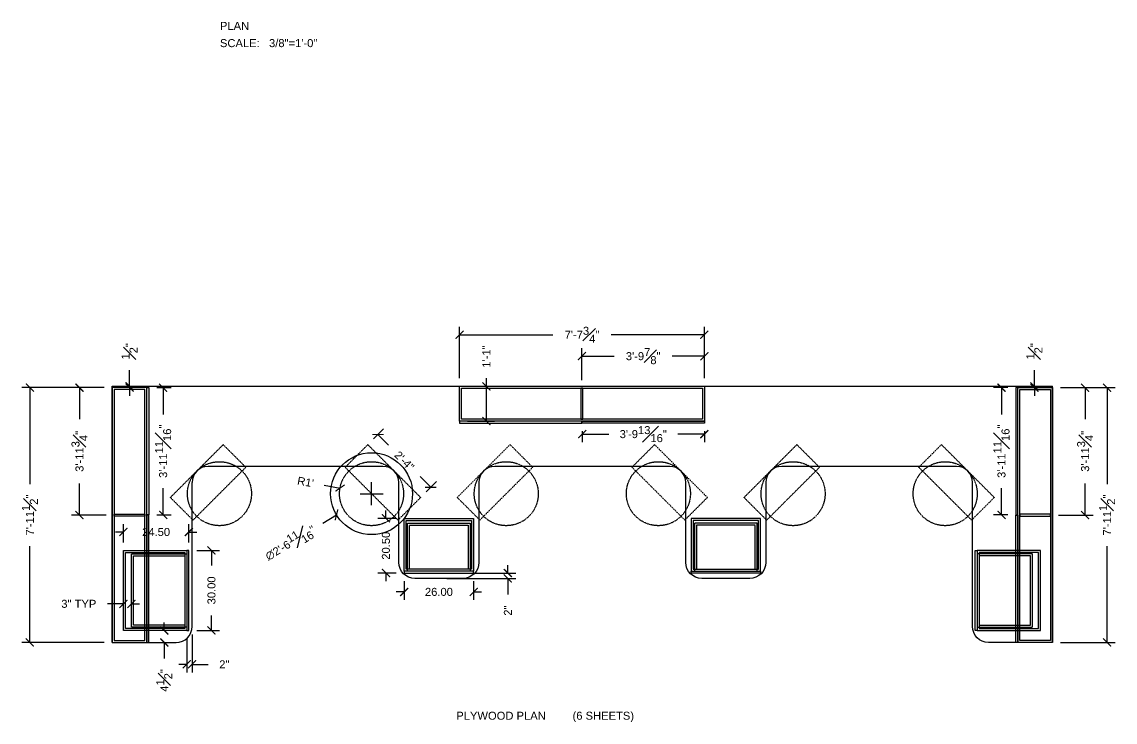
# Model space of a CAD drawing. Header units: inches. Extents: x -279 to 1033, y -836 to 289.
# Drawn here: x 481.6 to 891.4, y -268 to -5.5 of the extents above; entities that cross this region are included whole.
import ezdxf

# ---------------------------------------------------------------- set-up
doc = ezdxf.new("R2010")
doc.units = ezdxf.units.IN
doc.header["$LTSCALE"] = 0.5
doc.header["$MEASUREMENT"] = 0
doc.header["$PDMODE"] = 34
doc.linetypes.add('HIDDEN', pattern=[0.375, 0.25, -0.125])
doc.layers.get('0').update_dxf_attribs({"color": 1})
for name, color, linetype in [('Book Shelv', 111, 'Continuous'), ('Cabinets', 40, 'Continuous'), ('Cabinets_Hid', 160, 'HIDDEN'), ('Dim', 33, 'Continuous'), ('Hid', 3, 'HIDDEN'), ('Main', 9, 'Continuous'), ('Text', 30, 'Continuous')]:
    doc.layers.add(name, color=color, linetype=linetype)
doc.styles.add('Arial', font='ARIAL.TTF')
doc.styles.get("Standard").update_dxf_attribs({"font": 'simplex.shx'})
doc.dimstyles.get("Standard").update_dxf_attribs({"dimtxt": 0.18, "dimasz": 0.18, "dimexe": 0.0625, "dimexo": 0.0625, "dimgap": 0.09, "dimtad": 0, "dimtih": 1, "dimtoh": 1, "dimdec": 4, "dimzin": 0, "dimdsep": 46, "dimtxsty": 'Standard', "dimcen": 0.09, "dimclrt": 92, "dimadec": 0, "dimazin": 0, "dimtfac": 1, "dimtdec": 4, "dimtofl": 0, "dimtmove": 0, "dimatfit": 3, "dimfxl": 0, "dimtolj": 1, "dimtzin": 0, "dimarcsym": 0})

# ---------------------------------------------------------------- blocks, each defined once
blk = doc.blocks.new('_ArchTick')
at = {"color": 0, "linetype": 'ByBlock', "const_width": 0.15}
blk.add_lwpolyline([(-0.5, -0.5), (0.5, 0.5)], dxfattribs=at)
blk = doc.blocks.new('*D161')
at = {"layer": 'Defpoints', "color": 0}
for p in [(4.25, -81.55), (4.25, -81.55), (7.25, -81.55)]:
    blk.add_point(p, dxfattribs=at)
at = {"layer": 'Dim', "color": 0, "lineweight": -2}
for p, q in [((4.25, -81.55), (-1.75, -81.55)), ((7.25, -81.55), (10.25, -81.55))]:
    blk.add_line(p, q, dxfattribs=at)
at = {"layer": 'Dim', "color": 0, "lineweight": -2, "xscale": 3, "yscale": 3, "zscale": 3}
blk.add_blockref('_ArchTick', (4.25, -81.55), dxfattribs=at)
at = {"layer": 'Dim', "color": 0, "lineweight": -2, "xscale": 3, "yscale": 3, "zscale": 3, "rotation": 180}
blk.add_blockref('_ArchTick', (7.25, -81.55), dxfattribs=at)
at = {"layer": 'Dim', "color": 92, "insert": (-12.46, -81.55), "char_height": 3, "attachment_point": 5, "style": 'Arial'}
blk.add_mtext('\\A1;3" TYP', dxfattribs=at)
blk = doc.blocks.new('*D162')
at = {"layer": 'Defpoints', "color": 0}
for p in [(19.56, -91.5), (17.56, -96), (19.56, -96)]:
    blk.add_point(p, dxfattribs=at)
at = {"layer": 'Dim', "color": 0, "lineweight": -2}
for p, q in [((19.56, -91.5), (19.56, -88.5)), ((19.56, -96), (19.56, -102)), ((20.56, -96), (22.56, -96))]:
    blk.add_line(p, q, dxfattribs=at)
at = {"layer": 'Dim', "color": 0, "lineweight": -2, "xscale": 3, "yscale": 3, "zscale": 3}
for p, rotation in [((19.56, -91.5), 270), ((19.56, -96), 90)]:
    blk.add_blockref('_ArchTick', p, dxfattribs=dict(at, rotation=rotation))
at = {"layer": 'Dim', "color": 92, "insert": (19.56, -110.25), "char_height": 3, "attachment_point": 5, "rotation": 90, "style": 'Arial'}
blk.add_mtext('\\A1;4{\\H1.000000x;\\S1#2;}"', dxfattribs=at)
blk = doc.blocks.new('*D163')
at = {"layer": 'Defpoints', "color": 0}
for p in [(30, -90), (28, -91.5), (30, -104.22)]:
    blk.add_point(p, dxfattribs=at)
at = {"layer": 'Dim', "color": 0, "lineweight": -2}
for p, q in [((30, -93), (30, -107.22)), ((28, -94.5), (28, -107.22)), ((28, -104.22), (25, -104.22)), ((30, -104.22), (36, -104.22))]:
    blk.add_line(p, q, dxfattribs=at)
at = {"layer": 'Dim', "color": 0, "lineweight": -2, "xscale": 3, "yscale": 3, "zscale": 3}
blk.add_blockref('_ArchTick', (28, -104.22), dxfattribs=at)
at = {"layer": 'Dim', "color": 0, "lineweight": -2, "xscale": 3, "yscale": 3, "zscale": 3, "rotation": 180}
blk.add_blockref('_ArchTick', (30, -104.22), dxfattribs=at)
at = {"layer": 'Dim', "color": 92, "insert": (42.07, -104.22), "char_height": 3, "attachment_point": 5, "style": 'Arial'}
blk.add_mtext('\\A1;2"', dxfattribs=at)
blk = doc.blocks.new('*D164')
at = {"layer": 'Defpoints', "color": 0}
for p in [(95.84, -21.86), (119.45, -37.85), (115.64, -41.66)]:
    blk.add_point(p, dxfattribs=at)
at = {"layer": 'Dim', "color": 0, "lineweight": -2}
for p, q in [((97.96, -19.74), (101.77, -15.93)), ((99.65, -18.05), (103.65, -22.06)), ((119.45, -37.85), (115.44, -33.85)), ((117.76, -39.54), (121.57, -35.73))]:
    blk.add_line(p, q, dxfattribs=at)
at = {"layer": 'Dim', "color": 0, "lineweight": -2, "xscale": 3, "yscale": 3, "zscale": 3}
for p, rotation in [((99.65, -18.05), 135.0000000000002), ((119.45, -37.85), 315.0000000000002)]:
    blk.add_blockref('_ArchTick', p, dxfattribs=dict(at, rotation=rotation))
at = {"layer": 'Dim', "color": 92, "insert": (109.55, -27.95), "char_height": 3, "attachment_point": 5, "rotation": 315, "style": 'Arial'}
blk.add_mtext('\\A1;2\'-4"', dxfattribs=at)
blk = doc.blocks.new('*D165')
at = {"layer": 'Defpoints', "color": 0}
for p in [(85.44, -38.14), (97.26, -40.24)]:
    blk.add_point(p, dxfattribs=at)
at = {"layer": 'Dim', "color": 0, "lineweight": -2}
for p, q in [((97.26, -44.56), (97.26, -35.92)), ((79.54, -37.09), (85.44, -38.14)), ((92.94, -40.24), (101.58, -40.24))]:
    blk.add_line(p, q, dxfattribs=at)
at = {"layer": 'Dim', "color": 0, "lineweight": -2, "xscale": 3, "yscale": 3, "zscale": 3, "rotation": 349.9126041629724}
blk.add_blockref('_ArchTick', (85.44, -38.14), dxfattribs=at)
at = {"layer": 'Dim', "color": 92, "insert": (72.51, -35.84), "char_height": 3, "attachment_point": 5, "rotation": 349.9126, "style": 'Arial'}
blk.add_mtext("\\A1;R1'", dxfattribs=at)
blk = doc.blocks.new('*D140')
at = {"layer": 'Defpoints', "color": 0}
for p in [(352.5, -0.5), (351.75, -48.25), (364.71, -48.25)]:
    blk.add_point(p, dxfattribs=at)
at = {"layer": 'Dim', "color": 0, "lineweight": -2}
for p, q in [((355.5, -0.5), (367.71, -0.5)), ((364.71, -0.5), (364.71, -12.28)), ((364.71, -48.25), (364.71, -36.47)), ((354.75, -48.25), (367.71, -48.25))]:
    blk.add_line(p, q, dxfattribs=at)
at = {"layer": 'Dim', "color": 0, "lineweight": -2, "xscale": 3, "yscale": 3, "zscale": 3}
for p, rotation in [((364.71, -0.5), 90), ((364.71, -48.25), 270)]:
    blk.add_blockref('_ArchTick', p, dxfattribs=dict(at, rotation=rotation))
at = {"layer": 'Dim', "color": 92, "insert": (364.71, -24.37), "char_height": 3, "attachment_point": 5, "rotation": 90, "style": 'Arial'}
blk.add_mtext('\\A1;3\'-11{\\H1.000000x;\\S3#4;}"', dxfattribs=at)
blk = doc.blocks.new('*D144')
at = {"layer": 'Defpoints', "color": 0}
for p in [(222, 19.33), (130.25, 0), (222, 0)]:
    blk.add_point(p, dxfattribs=at)
at = {"layer": 'Dim', "color": 0, "lineweight": -2}
for p, q in [((130.25, 3), (130.25, 22.33)), ((222, 3), (222, 22.33)), ((130.25, 19.33), (165.21, 19.33)), ((222, 19.33), (187.04, 19.33))]:
    blk.add_line(p, q, dxfattribs=at)
at = {"layer": 'Dim', "color": 0, "lineweight": -2, "xscale": 3, "yscale": 3, "zscale": 3, "rotation": 180}
blk.add_blockref('_ArchTick', (130.25, 19.33), dxfattribs=at)
at = {"layer": 'Dim', "color": 0, "lineweight": -2, "xscale": 3, "yscale": 3, "zscale": 3}
blk.add_blockref('_ArchTick', (222, 19.33), dxfattribs=at)
at = {"layer": 'Dim', "color": 92, "insert": (176.13, 19.33), "char_height": 3, "attachment_point": 5, "style": 'Arial'}
blk.add_mtext('\\A1;7\'-7{\\H1.000000x;\\S3#4;}"', dxfattribs=at)
blk = doc.blocks.new('*D145')
at = {"layer": 'Defpoints', "color": 0}
for p in [(130.25, 0), (140.29, 0), (130.25, -13)]:
    blk.add_point(p, dxfattribs=at)
at = {"layer": 'Dim', "color": 0, "lineweight": -2}
for p, q in [((140.29, 0), (140.29, 3)), ((133.25, 0), (143.29, 0)), ((140.29, -13), (140.29, 0)), ((133.25, -13), (143.29, -13))]:
    blk.add_line(p, q, dxfattribs=at)
at = {"layer": 'Dim', "color": 0, "lineweight": -2, "xscale": 3, "yscale": 3, "zscale": 3}
for p, rotation in [((140.29, 0), 90), ((140.29, -13), 270)]:
    blk.add_blockref('_ArchTick', p, dxfattribs=dict(at, rotation=rotation))
at = {"layer": 'Dim', "color": 92, "insert": (140.29, 11.17), "char_height": 3, "attachment_point": 5, "rotation": 90, "style": 'Arial'}
blk.add_mtext('\\A1;1\'-1"', dxfattribs=at)
blk = doc.blocks.new('*D146')
at = {"layer": 'Defpoints', "color": 0}
for p in [(338.75, -0.5), (333.36, -48.19), (338.75, -48.19)]:
    blk.add_point(p, dxfattribs=at)
at = {"layer": 'Dim', "color": 0, "lineweight": -2}
for p, q in [((335.75, -0.5), (330.36, -0.5)), ((333.36, -0.5), (333.36, -10.55)), ((333.36, -48.19), (333.36, -38.14)), ((335.75, -48.19), (330.36, -48.19))]:
    blk.add_line(p, q, dxfattribs=at)
at = {"layer": 'Dim', "color": 0, "lineweight": -2, "xscale": 3, "yscale": 3, "zscale": 3}
for p, rotation in [((333.36, -0.5), 90), ((333.36, -48.19), 270)]:
    blk.add_blockref('_ArchTick', p, dxfattribs=dict(at, rotation=rotation))
at = {"layer": 'Dim', "color": 92, "insert": (333.36, -24.34), "char_height": 3, "attachment_point": 5, "rotation": 90, "style": 'Arial'}
blk.add_mtext('\\A1;3\'-11{\\H1.000000x;\\S11#16;}"', dxfattribs=at)
blk = doc.blocks.new('*D147')
at = {"layer": 'Defpoints', "color": 0}
for p in [(176.19, -13.75), (222, -13.75), (176.19, -17.91)]:
    blk.add_point(p, dxfattribs=at)
at = {"layer": 'Dim', "color": 0, "lineweight": -2}
for p, q in [((176.19, -16.75), (176.19, -20.91)), ((176.19, -17.91), (186.17, -17.91)), ((222, -17.91), (212.01, -17.91)), ((222, -16.75), (222, -20.91))]:
    blk.add_line(p, q, dxfattribs=at)
at = {"layer": 'Dim', "color": 0, "lineweight": -2, "xscale": 3, "yscale": 3, "zscale": 3, "rotation": 180}
blk.add_blockref('_ArchTick', (176.19, -17.91), dxfattribs=at)
at = {"layer": 'Dim', "color": 0, "lineweight": -2, "xscale": 3, "yscale": 3, "zscale": 3}
blk.add_blockref('_ArchTick', (222, -17.91), dxfattribs=at)
at = {"layer": 'Dim', "color": 92, "insert": (199.09, -17.91), "char_height": 3, "attachment_point": 5, "style": 'Arial'}
blk.add_mtext('\\A1;3\'-9{\\H1.000000x;\\S13#16;}"', dxfattribs=at)
blk = doc.blocks.new('*D141')
at = {"layer": 'Defpoints', "color": 0}
for p in [(352.5, -0.5), (352.5, -96), (372.95, -96)]:
    blk.add_point(p, dxfattribs=at)
at = {"layer": 'Dim', "color": 0, "lineweight": -2}
for p, q in [((355.5, -0.5), (375.95, -0.5)), ((372.95, -0.5), (372.95, -36.64)), ((372.95, -96), (372.95, -59.86)), ((355.5, -96), (375.95, -96))]:
    blk.add_line(p, q, dxfattribs=at)
at = {"layer": 'Dim', "color": 0, "lineweight": -2, "xscale": 3, "yscale": 3, "zscale": 3}
for p, rotation in [((372.95, -0.5), 90), ((372.95, -96), 270)]:
    blk.add_blockref('_ArchTick', p, dxfattribs=dict(at, rotation=rotation))
at = {"layer": 'Dim', "color": 92, "insert": (372.95, -48.25), "char_height": 3, "attachment_point": 5, "rotation": 90, "style": 'Arial'}
blk.add_mtext('\\A1;7\'-11{\\H1.000000x;\\S1#2;}"', dxfattribs=at)
blk = doc.blocks.new('*D142')
at = {"layer": 'Defpoints', "color": 0}
for p in [(222, 11.31), (222, 0), (176.12, -0.75)]:
    blk.add_point(p, dxfattribs=at)
at = {"layer": 'Dim', "color": 0, "lineweight": -2}
for p, q in [((176.12, 2.25), (176.12, 14.31)), ((222, 3), (222, 14.31)), ((176.12, 11.31), (188.2, 11.31)), ((222, 11.31), (209.93, 11.31))]:
    blk.add_line(p, q, dxfattribs=at)
at = {"layer": 'Dim', "color": 0, "lineweight": -2, "xscale": 3, "yscale": 3, "zscale": 3, "rotation": 180}
blk.add_blockref('_ArchTick', (176.12, 11.31), dxfattribs=at)
at = {"layer": 'Dim', "color": 0, "lineweight": -2, "xscale": 3, "yscale": 3, "zscale": 3}
blk.add_blockref('_ArchTick', (222, 11.31), dxfattribs=at)
at = {"layer": 'Dim', "color": 92, "insert": (199.06, 11.31), "char_height": 3, "attachment_point": 5, "style": 'Arial'}
blk.add_mtext('\\A1;3\'-9{\\H1.000000x;\\S7#8;}"', dxfattribs=at)
blk = doc.blocks.new('*D143')
at = {"layer": 'Defpoints', "color": 0}
for p in [(345.69, 0), (345.69, 0), (345.69, -0.5)]:
    blk.add_point(p, dxfattribs=at)
at = {"layer": 'Dim', "color": 0, "lineweight": -2}
for p, q in [((345.69, 0), (345.69, 6)), ((345.69, -0.5), (345.69, -3.5))]:
    blk.add_line(p, q, dxfattribs=at)
at = {"layer": 'Dim', "color": 0, "lineweight": -2, "xscale": 3, "yscale": 3, "zscale": 3}
for p, rotation in [((345.69, 0), 270), ((345.69, -0.5), 90)]:
    blk.add_blockref('_ArchTick', p, dxfattribs=dict(at, rotation=rotation))
at = {"layer": 'Dim', "color": 92, "insert": (345.69, 13.11), "char_height": 3, "attachment_point": 5, "rotation": 90, "style": 'Arial'}
blk.add_mtext('\\A1;{\\H1.000000x;\\S1#2;}"', dxfattribs=at)
blk = doc.blocks.new('*D137')
at = {"layer": 'Defpoints', "color": 0}
for p in [(0, -0.5), (-12.21, -48.25), (0.75, -48.25)]:
    blk.add_point(p, dxfattribs=at)
at = {"layer": 'Dim', "color": 0, "lineweight": -2}
for p, q in [((-3, -0.5), (-15.21, -0.5)), ((-12.21, -0.5), (-12.21, -12.28)), ((-12.21, -48.25), (-12.21, -36.47)), ((-2.25, -48.25), (-15.21, -48.25))]:
    blk.add_line(p, q, dxfattribs=at)
at = {"layer": 'Dim', "color": 0, "lineweight": -2, "xscale": 3, "yscale": 3, "zscale": 3}
for p, rotation in [((-12.21, -0.5), 90), ((-12.21, -48.25), 270)]:
    blk.add_blockref('_ArchTick', p, dxfattribs=dict(at, rotation=rotation))
at = {"layer": 'Dim', "color": 92, "insert": (-12.21, -24.38), "char_height": 3, "attachment_point": 5, "rotation": 90, "style": 'Arial'}
blk.add_mtext('\\A1;3\'-11{\\H1.000000x;\\S3#4;}"', dxfattribs=at)
blk = doc.blocks.new('*D148')
at = {"layer": 'Defpoints', "color": 0}
for p in [(13.75, -0.5), (13.75, -48.19), (19.14, -48.19)]:
    blk.add_point(p, dxfattribs=at)
at = {"layer": 'Dim', "color": 0, "lineweight": -2}
for p, q in [((16.75, -0.5), (22.14, -0.5)), ((19.14, -0.5), (19.14, -10.55)), ((19.14, -48.19), (19.14, -38.14)), ((16.75, -48.19), (22.14, -48.19))]:
    blk.add_line(p, q, dxfattribs=at)
at = {"layer": 'Dim', "color": 0, "lineweight": -2, "xscale": 3, "yscale": 3, "zscale": 3}
for p, rotation in [((19.14, -0.5), 90), ((19.14, -48.19), 270)]:
    blk.add_blockref('_ArchTick', p, dxfattribs=dict(at, rotation=rotation))
at = {"layer": 'Dim', "color": 92, "insert": (19.14, -24.34), "char_height": 3, "attachment_point": 5, "rotation": 90, "style": 'Arial'}
blk.add_mtext('\\A1;3\'-11{\\H1.000000x;\\S11#16;}"', dxfattribs=at)
blk = doc.blocks.new('*D138')
at = {"layer": 'Defpoints', "color": 0}
for p in [(0, -0.5), (-30.81, -96), (0, -96)]:
    blk.add_point(p, dxfattribs=at)
at = {"layer": 'Dim', "color": 0, "lineweight": -2}
for p, q in [((-3, -0.5), (-33.81, -0.5)), ((-30.81, -0.5), (-30.81, -36.64)), ((-30.81, -96), (-30.81, -59.86)), ((-3, -96), (-33.81, -96))]:
    blk.add_line(p, q, dxfattribs=at)
at = {"layer": 'Dim', "color": 0, "lineweight": -2, "xscale": 3, "yscale": 3, "zscale": 3}
for p, rotation in [((-30.81, -0.5), 90), ((-30.81, -96), 270)]:
    blk.add_blockref('_ArchTick', p, dxfattribs=dict(at, rotation=rotation))
at = {"layer": 'Dim', "color": 92, "insert": (-30.81, -48.25), "char_height": 3, "attachment_point": 5, "rotation": 90, "style": 'Arial'}
blk.add_mtext('\\A1;7\'-11{\\H1.000000x;\\S1#2;}"', dxfattribs=at)
blk = doc.blocks.new('*D139')
at = {"layer": 'Defpoints', "color": 0}
for p in [(6.56, 0), (6.56, 0), (6.56, -0.5)]:
    blk.add_point(p, dxfattribs=at)
at = {"layer": 'Dim', "color": 0, "lineweight": -2}
for p, q in [((6.56, 0), (6.56, 6)), ((6.56, -0.5), (6.56, -3.5))]:
    blk.add_line(p, q, dxfattribs=at)
at = {"layer": 'Dim', "color": 0, "lineweight": -2, "xscale": 3, "yscale": 3, "zscale": 3}
for p, rotation in [((6.56, 0), 270), ((6.56, -0.5), 90)]:
    blk.add_blockref('_ArchTick', p, dxfattribs=dict(at, rotation=rotation))
at = {"layer": 'Dim', "color": 92, "insert": (6.56, 13.11), "char_height": 3, "attachment_point": 5, "rotation": 90, "style": 'Arial'}
blk.add_mtext('\\A1;{\\H1.000000x;\\S1#2;}"', dxfattribs=at)
blk = doc.blocks.new('*D150')
at = {"color": 0, "lineweight": -2}
for p, q in [((547.19, -203.6), (555.7, -203.6)), ((552.7, -203.6), (552.7, -209.22)), ((552.7, -233.6), (552.7, -227.97)), ((547.19, -233.6), (555.7, -233.6))]:
    blk.add_line(p, q, dxfattribs=at)
at = {"layer": 'Defpoints', "color": 0}
for p in [(544.19, -203.6), (544.19, -233.6), (552.7, -233.6)]:
    blk.add_point(p, dxfattribs=at)
at = {"color": 0, "lineweight": -2, "xscale": 3, "yscale": 3, "zscale": 3}
for p, rotation in [((552.7, -203.6), 90), ((552.7, -233.6), 270)]:
    blk.add_blockref('_ArchTick', p, dxfattribs=dict(at, rotation=rotation))
at = {"color": 92, "insert": (552.7, -218.6), "char_height": 3, "attachment_point": 5, "rotation": 90, "style": 'Arial'}
blk.add_mtext('\\A1;30.00', dxfattribs=at)
blk = doc.blocks.new('*D151')
at = {"color": 0, "lineweight": -2}
for p, q in [((519.69, -200.6), (519.69, -193.72)), ((544.19, -200.6), (544.19, -193.72)), ((519.69, -196.72), (516.69, -196.72)), ((544.19, -196.72), (547.19, -196.72))]:
    blk.add_line(p, q, dxfattribs=at)
at = {"layer": 'Defpoints', "color": 0}
for p in [(519.69, -196.72), (519.69, -203.6), (544.19, -203.6)]:
    blk.add_point(p, dxfattribs=at)
at = {"color": 0, "lineweight": -2, "xscale": 3, "yscale": 3, "zscale": 3}
blk.add_blockref('_ArchTick', (519.69, -196.72), dxfattribs=at)
at = {"color": 0, "lineweight": -2, "xscale": 3, "yscale": 3, "zscale": 3, "rotation": 180}
blk.add_blockref('_ArchTick', (544.19, -196.72), dxfattribs=at)
at = {"color": 92, "insert": (531.94, -196.72), "char_height": 3, "attachment_point": 5, "style": 'Arial'}
blk.add_mtext('\\A1;24.50', dxfattribs=at)
blk = doc.blocks.new('*D152')
at = {"color": 0, "lineweight": -2}
for p, q in [((624.94, -215.1), (624.94, -222.17)), ((650.94, -215.1), (650.94, -222.17)), ((624.94, -219.17), (621.94, -219.17)), ((650.94, -219.17), (653.94, -219.17))]:
    blk.add_line(p, q, dxfattribs=at)
at = {"layer": 'Defpoints', "color": 0}
for p in [(624.94, -212.1), (650.94, -212.1), (624.94, -219.17)]:
    blk.add_point(p, dxfattribs=at)
at = {"color": 0, "lineweight": -2, "xscale": 3, "yscale": 3, "zscale": 3}
blk.add_blockref('_ArchTick', (624.94, -219.17), dxfattribs=at)
at = {"color": 0, "lineweight": -2, "xscale": 3, "yscale": 3, "zscale": 3, "rotation": 180}
blk.add_blockref('_ArchTick', (650.94, -219.17), dxfattribs=at)
at = {"color": 92, "insert": (637.94, -219.17), "char_height": 3, "attachment_point": 5, "style": 'Arial'}
blk.add_mtext('\\A1;26.00', dxfattribs=at)
blk = doc.blocks.new('*D153')
at = {"color": 0, "lineweight": -2}
for p, q in [((621.94, -191.6), (615.08, -191.6)), ((618.08, -191.6), (618.08, -188.6)), ((621.94, -212.1), (615.08, -212.1)), ((618.08, -212.1), (618.08, -215.1))]:
    blk.add_line(p, q, dxfattribs=at)
at = {"layer": 'Defpoints', "color": 0}
for p in [(624.94, -191.6), (618.08, -212.1), (624.94, -212.1)]:
    blk.add_point(p, dxfattribs=at)
at = {"color": 0, "lineweight": -2, "xscale": 3, "yscale": 3, "zscale": 3}
for p, rotation in [((618.08, -191.6), 270), ((618.08, -212.1), 90)]:
    blk.add_blockref('_ArchTick', p, dxfattribs=dict(at, rotation=rotation))
at = {"color": 92, "insert": (618.08, -201.85), "char_height": 3, "attachment_point": 5, "rotation": 90, "style": 'Arial'}
blk.add_mtext('\\A1;20.50', dxfattribs=at)
blk = doc.blocks.new('*D159')
at = {"color": 0, "lineweight": -2}
for p, q in [((612.69, -186.66), (612.69, -178.02)), ((608.37, -182.34), (617.01, -182.34)), ((594.42, -193.37), (599.55, -190.27))]:
    blk.add_line(p, q, dxfattribs=at)
at = {"layer": 'Defpoints', "color": 0}
for p in [(625.83, -174.41), (599.55, -190.27)]:
    blk.add_point(p, dxfattribs=at)
at = {"color": 0, "lineweight": -2, "xscale": 3, "yscale": 3, "zscale": 3, "rotation": 31.12090892423664}
blk.add_blockref('_ArchTick', (599.55, -190.27), dxfattribs=at)
at = {"color": 92, "insert": (582.21, -200.75), "char_height": 3, "attachment_point": 5, "rotation": 31.1209, "style": 'Arial'}
blk.add_mtext('\\A1;∅2\'-6{\\H1.000000x;\\S11#16;}"', dxfattribs=at)
blk = doc.blocks.new('*D167')
at = {"color": 0, "lineweight": -2}
for p, q in [((640.94, -212.1), (666.79, -212.1)), ((663.79, -212.1), (663.79, -209.1)), ((640.94, -214.1), (666.79, -214.1)), ((663.79, -214.1), (663.79, -220.1))]:
    blk.add_line(p, q, dxfattribs=at)
at = {"layer": 'Defpoints', "color": 0}
for p in [(637.94, -212.1), (637.94, -214.1), (663.79, -214.1)]:
    blk.add_point(p, dxfattribs=at)
at = {"color": 0, "lineweight": -2, "xscale": 3, "yscale": 3, "zscale": 3}
for p, rotation in [((663.79, -212.1), 270), ((663.79, -214.1), 90)]:
    blk.add_blockref('_ArchTick', p, dxfattribs=dict(at, rotation=rotation))
at = {"color": 92, "insert": (663.79, -226.17), "char_height": 3, "attachment_point": 5, "rotation": 90, "style": 'Arial'}
blk.add_mtext('\\A1;2"', dxfattribs=at)
blk = doc.blocks.new('A$C21181C39')
at = {"color": 3}
for points in [[(28.75, -61.5), (28, -61.5), (28, -91.5), (28.75, -91.5)], [(323.5, -61.5), (324.25, -61.5), (324.25, -91.5), (323.5, -91.5)], [(109.5, -70), (135.5, -70), (135.5, -69.25), (109.5, -69.25)], [(243, -70), (217, -70), (217, -69.25), (243, -69.25)]]:
    blk.add_lwpolyline(points, close=True, dxfattribs=at)
at = {"layer": 'Cabinets'}
for points in [[(135.5, -49.5), (135.5, -69.25), (109.5, -69.25), (109.5, -49.5)], [(134.75, -50.25), (134.75, -68.5), (110.25, -68.5), (110.25, -50.25)], [(217, -49.5), (217, -69.25), (243, -69.25), (243, -49.5)], [(217.75, -50.25), (217.75, -68.5), (242.25, -68.5), (242.25, -50.25)], [(4.25, -61.5), (28, -61.5), (28, -91.5), (4.25, -91.5)], [(5, -62.25), (27.25, -62.25), (27.25, -90.75), (5, -90.75)], [(348, -61.5), (324.25, -61.5), (324.25, -91.5), (348, -91.5)], [(347.25, -62.25), (325, -62.25), (325, -90.75), (347.25, -90.75)]]:
    blk.add_lwpolyline(points, close=True, dxfattribs=at)
at = {"layer": 'Cabinets_Hid'}
for points in [[(134.25, -51.25), (134.25, -69.25), (110.75, -69.25), (110.75, -51.25)], [(133.5, -52), (133.5, -68.5), (111.5, -68.5), (111.5, -52)], [(218.25, -51.25), (218.25, -69.25), (241.75, -69.25), (241.75, -51.25)], [(219, -52), (219, -68.5), (241, -68.5), (241, -52)], [(7.25, -62.75), (28, -62.75), (28, -90.25), (7.25, -90.25)], [(8, -63.5), (27.25, -63.5), (27.25, -89.5), (8, -89.5)], [(345, -62.75), (324.25, -62.75), (324.25, -90.25), (345, -90.25)], [(344.25, -63.5), (325, -63.5), (325, -89.5), (344.25, -89.5)]]:
    blk.add_lwpolyline(points, close=True, dxfattribs=at)
at = {"layer": 'Hid'}
for p, q in [((21.85786, -41.65685), (41.65685, -21.85786)), ((41.65685, -21.85786), (50.14214, -30.34315)), ((95.84315, -21.85786), (87.35786, -30.34315)), ((115.64214, -41.65685), (95.84315, -21.85786)), ((129.35786, -41.65685), (149.15685, -21.85786)), ((149.15685, -21.85786), (157.64214, -30.34315)), ((203.34315, -21.85786), (194.85786, -30.34315)), ((223.14214, -41.65685), (203.34315, -21.85786)), ((236.85786, -41.65685), (256.65685, -21.85786)), ((256.65685, -21.85786), (265.14214, -30.34315)), ((310.84315, -21.85786), (302.35786, -30.34315)), ((330.64214, -41.65685), (310.84315, -21.85786)), ((30.34315, -50.14214), (50.14214, -30.34315)), ((107.15685, -50.14214), (87.35786, -30.34315)), ((137.84315, -50.14214), (157.64214, -30.34315)), ((214.65685, -50.14214), (194.85786, -30.34315)), ((245.34315, -50.14214), (265.14214, -30.34315)), ((322.15685, -50.14214), (302.35786, -30.34315)), ((21.85786, -41.65685), (30.34315, -50.14214)), ((115.64214, -41.65685), (107.15685, -50.14214)), ((129.35786, -41.65685), (137.84315, -50.14214)), ((223.14214, -41.65685), (214.65685, -50.14214)), ((236.85786, -41.65685), (245.34315, -50.14214)), ((330.64214, -41.65685), (322.15685, -50.14214))]:
    blk.add_line(p, q, dxfattribs=at)
for centre in [(40.24264, -40.24264), (97.25736, -40.24264), (147.74264, -40.24264), (204.75736, -40.24264), (255.24264, -40.24264), (312.25736, -40.24264)]:
    blk.add_circle(centre, 12, dxfattribs=at)
at = {"layer": 'Main'}
for p, q in [((0, -96), (0, 0)), ((0, 0), (352.5, 0)), ((352.5, -96), (352.5, 0)), ((30, -90), (30, -36)), ((0, -96), (24, -96))]:
    blk.add_line(p, q, dxfattribs=at)
blk.add_lwpolyline([(352.5, -96), (328.5, -96, -0.414213562), (322.5, -90), (322.5, -36, 0.414213562), (316.5, -30), (251, -30, 0.414213562), (245, -36), (245, -66, -0.414213562), (239, -72), (221, -72, -0.414213562), (215, -66), (215, -36, 0.414213562), (209, -30), (143.5, -30, 0.414213562), (137.5, -36), (137.5, -66, -0.414213562), (131.5, -72), (113.5, -72, -0.414213562), (107.5, -66), (107.5, -36, 0.414213562), (101.5, -30), (36, -30)], format="xyb", dxfattribs=at)
for centre, start, end in [((36, -36), 90, 180), ((24, -90), 270, 0)]:
    blk.add_arc(centre, 6, start, end, dxfattribs=at)
at = {"layer": 'Dim'}
dim = blk.add_aligned_dim(p1=(95.84315, -21.85786), p2=(115.64214, -41.65685), distance=5.37852, dimstyle='Standard', override={"dimscale": 48, "dimtxt": 0.0625, "dimasz": 0.0625, "dimtih": 0, "dimtoh": 0, "dimlunit": 4, "dimtxsty": 'Arial', "dimblk": 'ArchTick', "dimazin": 1, "dimfrac": 1}, dxfattribs=at)
dim.commit()
dim.dimension.update_dxf_attribs({"geometry": '*D164', "text_midpoint": (109.54583, -27.95417)})
dim = blk.add_radius_dim(center=(97.25736, -40.24264), mpoint=(85.44286, -38.14084), dimstyle='Standard', override={"dimscale": 48, "dimtxt": 0.0625, "dimasz": 0.0625, "dimtih": 0, "dimtoh": 0, "dimlunit": 4, "dimtxsty": 'Arial', "dimblk": 'ArchTick', "dimazin": 1, "dimfrac": 1}, dxfattribs=at)
dim.commit()
dim.dimension.update_dxf_attribs({"geometry": '*D165', "text_midpoint": (72.51009, -35.8401)})
dim = blk.add_linear_dim(base=(4.25, -81.54716), p1=(7.25, -81.54716), p2=(4.25, -81.54716), text='<> TYP', dimstyle='Standard', override={"dimscale": 48, "dimtxt": 0.0625, "dimasz": 0.0625, "dimtih": 0, "dimtoh": 0, "dimlunit": 4, "dimtxsty": 'Arial', "dimblk": 'ArchTick', "dimazin": 1, "dimfrac": 1}, dxfattribs=at)
dim.commit()
dim.dimension.update_dxf_attribs({"geometry": '*D161', "text_midpoint": (-12.45779, -81.54716)})
dim = blk.add_linear_dim(base=(19.55588, -96), p1=(19.55588, -91.5), p2=(17.55588, -96), angle=90, dimstyle='Standard', override={"dimscale": 48, "dimtxt": 0.0625, "dimasz": 0.0625, "dimtih": 0, "dimtoh": 0, "dimlunit": 4, "dimtxsty": 'Arial', "dimblk": 'ArchTick', "dimazin": 1, "dimfrac": 1}, dxfattribs=at)
dim.commit()
dim.dimension.update_dxf_attribs({"geometry": '*D162', "text_midpoint": (19.55588, -110.25076)})
dim = blk.add_linear_dim(base=(30, -104.22357), p1=(28, -91.5), p2=(30, -90), dimstyle='Standard', override={"dimscale": 48, "dimtxt": 0.0625, "dimasz": 0.0625, "dimtih": 0, "dimtoh": 0, "dimlunit": 4, "dimtxsty": 'Arial', "dimblk": 'ArchTick', "dimazin": 1, "dimfrac": 1}, dxfattribs=at)
dim.commit()
dim.dimension.update_dxf_attribs({"geometry": '*D163', "text_midpoint": (42.06966, -104.22357)})
blk = doc.blocks.new('A$C1B980FA5')
at = {"layer": 'Book Shelv'}
for points in [[(130.25, -13), (130.25, 0), (222, 0), (222, -13)], [(13, -0.5), (0, -0.5), (0, -96), (13, -96)], [(12.25, -1.25), (0.75, -1.25), (0.75, -95.25), (12.25, -95.25)], [(13.75, -0.5), (13.75, -48.1875), (13, -48.1875), (13, -0.5)], [(131, -12.25), (131, -0.75), (221.25, -0.75), (221.25, -12.25)], [(338.75, -0.5), (338.75, -48.1875), (339.5, -48.1875), (339.5, -0.5)], [(339.5, -0.5), (352.5, -0.5), (352.5, -96), (339.5, -96)], [(340.25, -1.25), (351.75, -1.25), (351.75, -95.25), (340.25, -95.25)], [(130.25, -13.75), (176.0625, -13.75), (176.0625, -13), (130.25, -13)], [(222, -13.75), (176.1875, -13.75), (176.1875, -13), (222, -13)], [(12.25, -48.625), (0.75, -48.625), (0.75, -47.875), (12.25, -47.875)], [(13.75, -96), (13.75, -48.3125), (13, -48.3125), (13, -96)], [(338.75, -96), (338.75, -48.3125), (339.5, -48.3125), (339.5, -96)], [(340.25, -48.625), (351.75, -48.625), (351.75, -47.875), (340.25, -47.875)]]:
    blk.add_lwpolyline(points, close=True, dxfattribs=at)
blk.add_lwpolyline([(176.5, -12.25), (176.5, -0.75), (175.75, -0.75), (175.75, -12.25), (176.5, -12.25)], dxfattribs=at)
at = {"layer": 'Dim'}
for base, p1, p2, picture, middle in [((222, 19.33018), (130.25, 0), (222, 0), '*D144', (176.125, 19.33018)), ((222, 11.30929), (176.125, -0.75), (222, 0), '*D142', (199.0625, 11.30929)), ((176.1875, -17.91261), (222, -13.75), (176.1875, -13.75), '*D147', (199.09375, -17.91261))]:
    dim = blk.add_linear_dim(base=base, p1=p1, p2=p2, dimstyle='Standard', override={"dimscale": 48, "dimtxt": 0.0625, "dimasz": 0.0625, "dimtih": 0, "dimtoh": 0, "dimlunit": 4, "dimtxsty": 'Arial', "dimblk": 'ArchTick', "dimazin": 1, "dimfrac": 1}, dxfattribs=at)
    dim.commit()
    dim.dimension.update_dxf_attribs({"geometry": picture, "text_midpoint": middle})
for base, p1, p2, picture, middle in [((6.55944, 0), (6.55944, -0.5), (6.55944, 0), '*D139', (6.55944, 13.11195)), ((345.69056, 0), (345.69056, -0.5), (345.69056, 0), '*D143', (345.69056, 13.11195)), ((-30.80871, -96), (0, -0.5), (0, -96), '*D138', (-30.80871, -48.25)), ((-12.21144, -48.25), (0, -0.5), (0.75, -48.25), '*D137', (-12.21144, -24.375)), ((19.13734, -48.1875), (13.75, -0.5), (13.75, -48.1875), '*D148', (19.13734, -24.34375)), ((333.36266, -48.1875), (338.75, -0.5), (338.75, -48.1875), '*D146', (333.36266, -24.34375)), ((364.71144, -48.25), (352.5, -0.5), (351.75, -48.25), '*D140', (364.71144, -24.375)), ((372.95195, -96), (352.5, -0.5), (352.5, -96), '*D141', (372.95195, -48.25))]:
    dim = blk.add_linear_dim(base=base, p1=p1, p2=p2, angle=90, dimstyle='Standard', override={"dimscale": 48, "dimtxt": 0.0625, "dimasz": 0.0625, "dimtih": 0, "dimtoh": 0, "dimlunit": 4, "dimtxsty": 'Arial', "dimblk": 'ArchTick', "dimazin": 1, "dimfrac": 1}, dxfattribs=at)
    dim.commit()
    dim.dimension.update_dxf_attribs({"geometry": picture, "text_midpoint": middle})
dim = blk.add_linear_dim(base=(140.28893, 0), p1=(130.25, -13), p2=(130.25, 0), angle=90, dimstyle='Standard', override={"dimscale": 48, "dimtxt": 0.0625, "dimasz": 0.0625, "dimtih": 0, "dimtoh": 0, "dimlunit": 4, "dimtxsty": 'Arial', "dimblk": 'ArchTick', "dimazin": 1, "dimfrac": 1}, dxfattribs=at)
dim.commit()
dim.dimension.update_dxf_attribs({"geometry": '*D145', "text_midpoint": (140.28893, 11.16618), "dimtype": 128})

msp = doc.modelspace()

# ---------------------------------------------------------------- linework, layer by layer
msp.add_circle((612.69382, -182.34088), 15.34865)
at = {"layer": 'Main'}
msp.add_line((867.93646, -238.09824), (867.93646, -142.09824), dxfattribs=at)

# ---------------------------------------------------------------- block references
for name in ['A$C1B980FA5', 'A$C21181C39']:
    msp.add_blockref(name, (515.43646, -142.09824))

# ---------------------------------------------------------------- texts
at = {"layer": 'Text', "style": 'Arial'}
for s, p in [('PLAN', (555.86646, -8.46916)), ('SCALE:   3/8"=1\'-0"', (555.86646, -14.93841)), ('PLYWOOD PLAN', (644.45096, -267.07919)), ('(6 SHEETS)', (688.0221, -267.07919))]:
    msp.add_text(s, height=3, dxfattribs=at).set_placement(p)

# ---------------------------------------------------------------- dimensions: what is measured, and where the dimension line sits
dim = msp.add_diameter_dim_2p(p1=(625.83347, -174.408), p2=(599.55417, -190.27377), dimstyle='Standard', override={"dimscale": 48, "dimtxt": 0.0625, "dimasz": 0.0625, "dimtih": 0, "dimtoh": 0, "dimlunit": 4, "dimtxsty": 'Arial', "dimblk": 'ArchTick', "dimazin": 1, "dimfrac": 1})
dim.commit()
dim.dimension.update_dxf_attribs({"geometry": '*D159', "text_midpoint": (582.20654, -200.74716)})
for base, p1, p2, override, picture, middle in [((618.07948, -212.09824), (624.93646, -191.59824), (624.93646, -212.09824), {"dimscale": 48, "dimtxt": 0.0625, "dimasz": 0.0625, "dimtih": 0, "dimtoh": 0, "dimdec": 2, "dimlunit": 2, "dimtxsty": 'Arial', "dimblk": 'ArchTick', "dimazin": 1, "dimfrac": 1}, '*D153', (618.07948, -201.84824)), ((552.69714, -233.59824), (544.18646, -203.59824), (544.18646, -233.59824), {"dimscale": 48, "dimtxt": 0.0625, "dimasz": 0.0625, "dimtih": 0, "dimtoh": 0, "dimdec": 2, "dimlunit": 2, "dimtxsty": 'Arial', "dimblk": 'ArchTick', "dimazin": 1, "dimfrac": 1}, '*D150', (552.69714, -218.59824)), ((663.78722, -214.09824), (637.93646, -212.09824), (637.93646, -214.09824), {"dimscale": 48, "dimtxt": 0.0625, "dimasz": 0.0625, "dimtih": 0, "dimtoh": 0, "dimlunit": 4, "dimtxsty": 'Arial', "dimblk": 'ArchTick', "dimazin": 1, "dimfrac": 1}, '*D167', (663.78722, -226.1679))]:
    dim = msp.add_linear_dim(base=base, p1=p1, p2=p2, angle=90, dimstyle='Standard', override=override)
    dim.commit()
    dim.dimension.update_dxf_attribs({"geometry": picture, "text_midpoint": middle})
for base, p1, p2, picture, middle in [((519.68646, -196.72326), (544.18646, -203.59824), (519.68646, -203.59824), '*D151', (531.93646, -196.72326)), ((624.93646, -219.16871), (650.93646, -212.09824), (624.93646, -212.09824), '*D152', (637.93646, -219.16871))]:
    dim = msp.add_linear_dim(base=base, p1=p1, p2=p2, dimstyle='Standard', override={"dimscale": 48, "dimtxt": 0.0625, "dimasz": 0.0625, "dimtih": 0, "dimtoh": 0, "dimdec": 2, "dimlunit": 2, "dimtxsty": 'Arial', "dimblk": 'ArchTick', "dimazin": 1, "dimfrac": 1})
    dim.commit()
    dim.dimension.update_dxf_attribs({"geometry": picture, "text_midpoint": middle})

doc.saveas('drawing.dxf')
